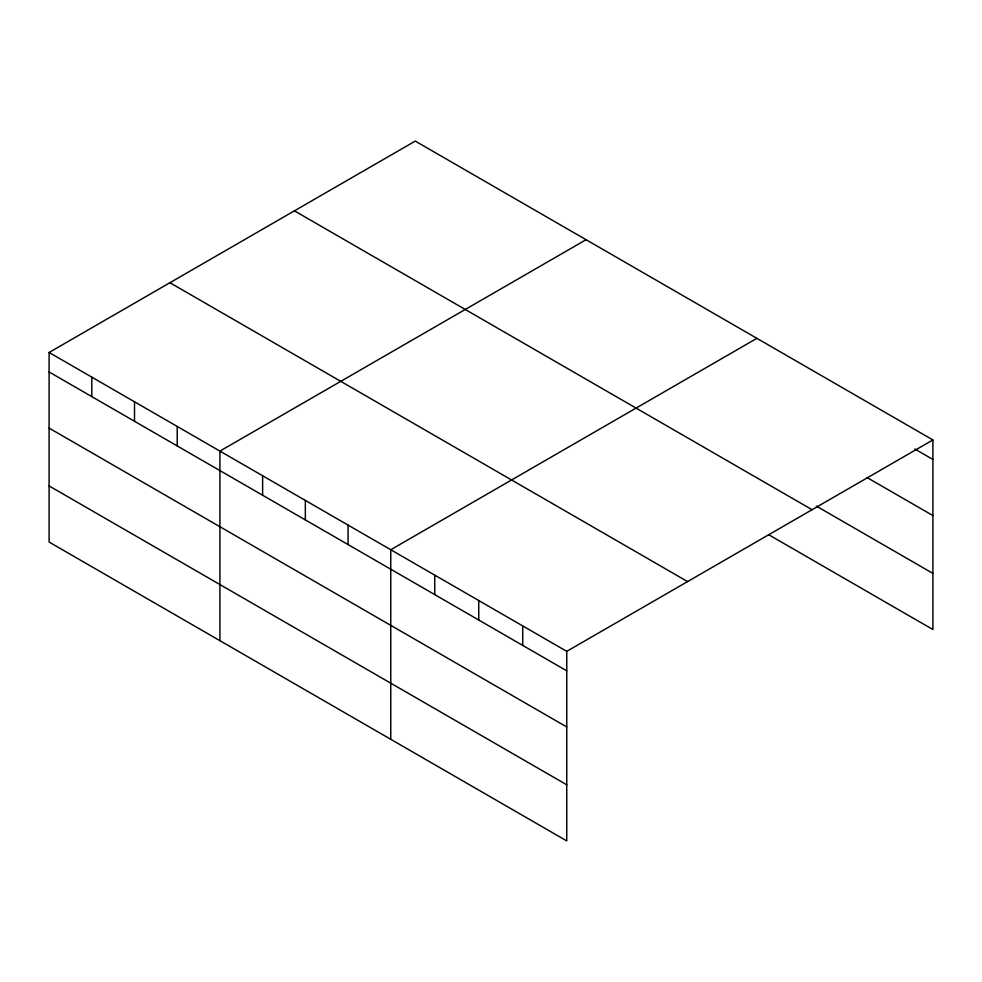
<?xml version="1.0" encoding="UTF-8"?>
<svg xmlns="http://www.w3.org/2000/svg" width="982" height="982" viewBox="0 0 982 982"><rect width="100%" height="100%" fill="white"/><g stroke="black" fill="none" stroke-linecap="round" stroke-linejoin="round"><path stroke-width="1.47" d="M566.749 726.962L566.749 651.348L49.1 352.477L49.1 542.052L566.749 840.911L566.749 726.962L49.1 428.103M768.55 534.625L932.9 629.523L932.9 439.948L415.251 141.089L49.1 352.477M586.082 239.706L219.919 451.106L219.919 640.681M756.901 338.336L390.75 549.736L390.75 739.299M566.749 651.348L932.9 439.948M914.782 448.983L932.9 459.441M866.897 477.461L932.9 515.562M816.435 506.147L932.9 573.39M294.428 210.848L812.065 509.707M169.935 282.718L687.572 581.577M49.1 371.969L566.749 670.829M49.1 485.93L566.749 784.79M522.743 625.939L522.743 645.432M478.75 600.542L478.75 620.023M434.744 575.133L434.744 594.626M348.045 525.075L348.045 544.568M305.341 500.415L305.341 519.908M262.624 475.767L262.624 495.259M177.214 426.446L177.214 445.938M134.509 401.798L134.509 421.29M91.805 377.137L91.805 396.63"/></g></svg>
